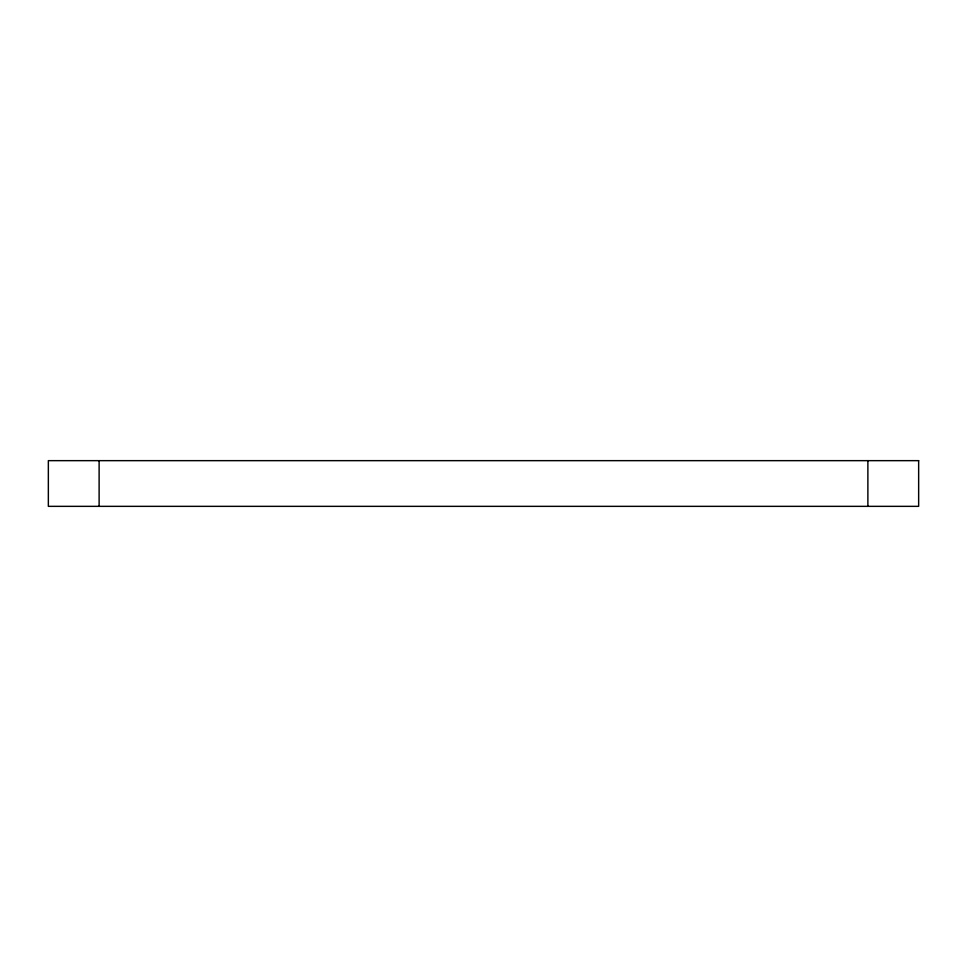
<?xml version="1.0" encoding="UTF-8"?>
<svg xmlns="http://www.w3.org/2000/svg" width="967" height="967" viewBox="0 0 967 967"><rect width="100%" height="100%" fill="white"/><g stroke="black" fill="none" stroke-linecap="round" stroke-linejoin="round"><path stroke-width="1.45" d="M867.883 460.655L867.883 506.345M99.117 460.655L99.117 506.345M918.65 460.655L48.35 460.655L48.35 506.345L918.65 506.345L918.65 460.655"/></g></svg>
